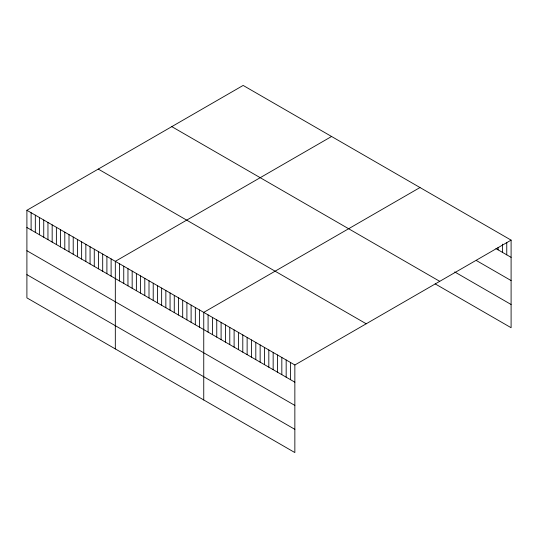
<?xml version="1.0" encoding="UTF-8"?>
<svg xmlns="http://www.w3.org/2000/svg" width="538" height="538" viewBox="0 0 538 538"><rect width="100%" height="100%" fill="white"/><g stroke="black" fill="none" stroke-linecap="round" stroke-linejoin="round"><path stroke-width="0.81" d="M26.9 210.284L294.851 364.986L294.851 452.566L26.9 297.87L26.9 210.284L243.149 85.434L511.1 240.13L511.1 327.716L435.181 283.882M331.576 136.484L115.32 261.334L115.32 348.92M419.996 187.533L203.747 312.383L203.747 399.969M294.851 364.986L511.1 240.13M495.915 248.583L511.1 257.346M476.392 260.533L511.1 280.567M454.704 271.932L511.1 304.495M171.79 126.632L439.734 281.334M98.266 169.087L366.21 323.782M26.9 227.5L294.851 382.195M26.9 250.721L294.851 405.417M26.9 274.649L294.851 429.344M506.762 242.544L506.762 254.844M502.425 244.138L502.425 252.335M498.087 247.372L498.087 249.834M290.513 362.478L290.513 379.694M286.169 359.976L286.169 377.185M281.831 357.467L281.831 374.683M277.494 354.966L277.494 372.182M273.156 352.457L273.156 369.673M268.818 349.956L268.818 367.172M264.481 347.454L264.481 364.663M260.143 344.945L260.143 362.161M255.806 342.444L255.806 359.653M251.468 339.935L251.468 357.151M247.13 337.434L247.13 354.65M242.793 334.925L242.793 352.141M238.448 332.423L238.448 349.639M234.111 329.915L234.111 347.131M229.773 327.413L229.773 344.629M225.435 324.912L225.435 342.121M221.098 322.403L221.098 339.619M216.76 319.902L216.76 337.111M212.423 317.393L212.423 334.609M208.085 314.891L208.085 332.107M199.537 309.955L199.537 327.171M195.328 307.521L195.328 324.737M191.111 305.093L191.111 322.309M186.901 302.659L186.901 319.875M182.691 300.231L182.691 317.447M178.481 297.796L178.481 315.012M174.272 295.369L174.272 312.585M170.062 292.941L170.062 310.15M165.852 290.507L165.852 307.723M161.642 288.079L161.642 305.288M157.432 285.644L157.432 302.86M153.216 283.217L153.216 300.426M149.006 280.782L149.006 297.998M144.796 278.354L144.796 295.564M140.586 275.92L140.586 293.136M136.376 273.492L136.376 290.702M132.166 271.058L132.166 288.274M127.957 268.63L127.957 285.839M123.747 266.196L123.747 283.412M119.537 263.768L119.537 280.984M111.11 258.906L111.11 276.122M106.901 256.471L106.901 273.687M102.691 254.044L102.691 271.26M98.481 251.609L98.481 268.825M94.271 249.181L94.271 266.397M90.061 246.747L90.061 263.963M85.851 244.319L85.851 261.535M81.635 241.885L81.635 259.101M77.425 239.457L77.425 256.673M73.215 237.023L73.215 254.239M69.005 234.595L69.005 251.811M64.795 232.16L64.795 249.376M60.586 229.733L60.586 246.949M56.376 227.298L56.376 244.514M52.166 224.871L52.166 242.087M47.956 222.436L47.956 239.652M43.739 220.008L43.739 237.224M39.53 217.581L39.53 234.79M35.32 215.146L35.32 232.362M31.11 212.718L31.11 229.928"/></g></svg>
